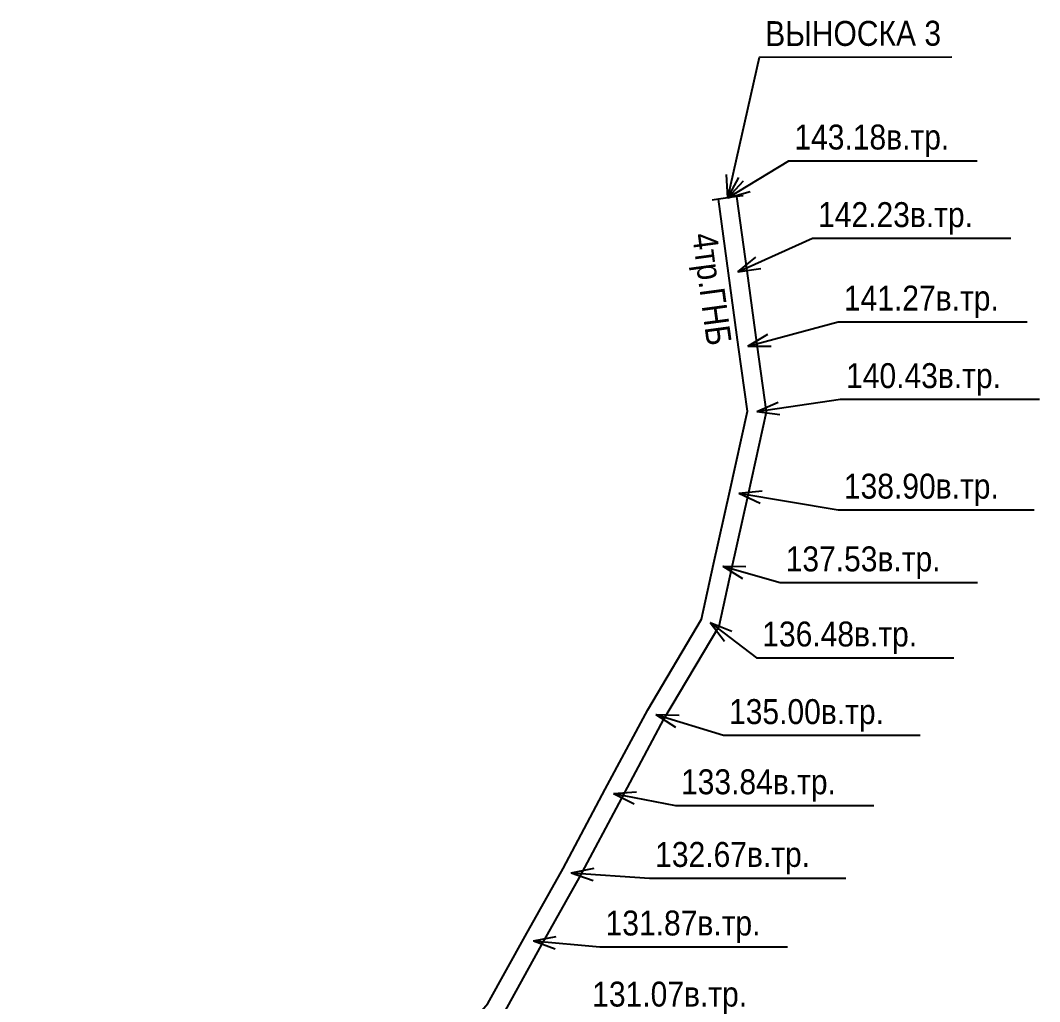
# Model space of a CAD drawing. Header units: metres. Extents: x -3947 to -3704, y 4976 to 6609.
# Drawn here: x -3902 to -3861.13, y 5378.42 to 5417.77 of the extents above; entities that cross this region are included whole.
import ezdxf
from ezdxf.enums import TextEntityAlignment as Align

# ---------------------------------------------------------------- set-up
doc = ezdxf.new("R2010")
doc.units = ezdxf.units.M
doc.header["$MEASUREMENT"] = 0
doc.layers.add('Кабель электрический', color=7, linetype='Continuous', lineweight=25)
doc.styles.add('Style-RUSSIAN_1251', font='RUSSIAN_1251.shx')
doc.styles.add('Style-RUSSIAN_1251 I 0.00000', font='RUSSIAN_1251.shx')

msp = doc.modelspace()

# ---------------------------------------------------------------- linework, layer by layer
at = {"layer": 'Кабель электрический', "linetype": 'Continuous'}
for p, q in [((-3873.641, 5410.653), (-3873.685, 5411.586)), ((-3873.641, 5410.653), (-3873.198, 5411.475)), ((-3873.641, 5410.653), (-3873.002, 5411.335)), ((-3874.012, 5410.602), (-3874.26, 5410.567)), ((-3873.269, 5410.704), (-3874.012, 5410.602)), ((-3873.641, 5410.653), (-3872.742, 5410.908)), ((-3873.022, 5410.738), (-3873.269, 5410.704)), ((-3873.231, 5407.683), (-3872.513, 5408.281)), ((-3873.231, 5407.683), (-3872.308, 5407.826)), ((-3872.831, 5404.713), (-3872.026, 5405.188)), ((-3872.831, 5404.713), (-3871.897, 5404.705)), ((-3872.471, 5402.083), (-3871.617, 5402.461)), ((-3872.471, 5402.083), (-3871.544, 5401.967)), ((-3873.191, 5398.813), (-3872.262, 5398.91)), ((-3873.191, 5398.813), (-3872.345, 5398.417)), ((-3873.841, 5395.883), (-3873.044, 5395.395)), ((-3873.841, 5395.883), (-3872.907, 5395.876)), ((-3874.341, 5393.623), (-3873.774, 5392.88)), ((-3874.341, 5393.623), (-3873.473, 5393.279)), ((-3876.521, 5389.933), (-3875.734, 5389.43)), ((-3876.521, 5389.933), (-3875.587, 5389.908)), ((-3878.221, 5386.763), (-3877.29, 5386.839)), ((-3878.221, 5386.763), (-3877.384, 5386.348)), ((-3879.911, 5383.583), (-3878.996, 5383.773)), ((-3879.911, 5383.583), (-3879.029, 5383.274)), ((-3881.431, 5380.863), (-3880.512, 5381.032)), ((-3881.431, 5380.863), (-3880.557, 5380.534))]:
    msp.add_line(p, q, dxfattribs=at)
at = {"layer": 'Кабель электрический', "linetype": 'Continuous', "flags": 128}
for points in [[(-3873.641, 5410.653), (-3872.359, 5416.29), (-3864.648, 5416.309)], [(-3873.641, 5410.653), (-3871.193, 5412.143), (-3863.633, 5412.143)], [(-3901.997, 5357.556), (-3899.678, 5359.578), (-3897.982, 5361.551), (-3895.69, 5364.094), (-3893.031, 5367.052), (-3891.703, 5368.57), (-3889.734, 5370.83), (-3888.444, 5372.309), (-3885.815, 5375.368), (-3883.25, 5378.349), (-3881.759, 5381.045), (-3880.24, 5383.763), (-3878.552, 5386.94), (-3876.848, 5390.117), (-3874.694, 5393.763), (-3874.207, 5395.964), (-3873.557, 5398.894), (-3872.851, 5402.099), (-3873.202, 5404.663), (-3873.602, 5407.633), (-3874.012, 5410.602)], [(-3901.504, 5356.991), (-3899.144, 5359.048), (-3897.419, 5361.055), (-3895.132, 5363.592), (-3892.47, 5366.554), (-3891.138, 5368.077), (-3889.168, 5370.337), (-3887.877, 5371.818), (-3885.247, 5374.879), (-3882.631, 5377.918), (-3881.103, 5380.681), (-3879.582, 5383.404), (-3877.89, 5386.587), (-3876.194, 5389.749), (-3873.988, 5393.484), (-3873.475, 5395.802), (-3872.825, 5398.732), (-3872.09, 5402.068), (-3872.459, 5404.764), (-3872.859, 5407.734), (-3873.269, 5410.704)], [(-3873.231, 5407.683), (-3870.243, 5409.032), (-3862.293, 5409.032)], [(-3872.831, 5404.713), (-3869.207, 5405.686), (-3861.639, 5405.686)], [(-3872.471, 5402.083), (-3869.12, 5402.575), (-3861.135, 5402.575)], [(-3873.191, 5398.813), (-3869.207, 5398.143), (-3861.349, 5398.143)], [(-3873.841, 5395.883), (-3871.542, 5395.226), (-3863.628, 5395.226)], [(-3874.341, 5393.623), (-3872.48, 5392.213), (-3864.572, 5392.213)], [(-3876.521, 5389.933), (-3873.812, 5389.102), (-3865.919, 5389.102)], [(-3878.221, 5386.763), (-3875.737, 5386.287), (-3867.787, 5386.287)], [(-3879.911, 5383.583), (-3876.773, 5383.374), (-3868.901, 5383.374)], [(-3881.431, 5380.863), (-3878.761, 5380.623), (-3871.236, 5380.623)]]:
    msp.add_lwpolyline(points, dxfattribs=at)

# ---------------------------------------------------------------- texts
at = {"layer": 'Кабель электрический', "linetype": 'Continuous', "style": 'Style-RUSSIAN_1251', "width": 0.9}
msp.add_text('ВЫНОСКА 3', height=1, rotation=0.1343, dxfattribs=at).set_placement((-3872.138, 5417.741), align=Align.TOP_LEFT)
for s, p in [('143.18в.тр.', (-3870.968, 5413.593)), ('142.23в.тр.', (-3870.018, 5410.482)), ('141.27в.тр.', (-3868.982, 5407.136)), ('140.43в.тр.', (-3868.895, 5404.025)), ('138.90в.тр.', (-3868.982, 5399.593)), ('137.53в.тр.', (-3871.317, 5396.676)), ('136.48в.тр.', (-3872.255, 5393.663)), ('135.00в.тр.', (-3873.587, 5390.552)), ('133.84в.тр.', (-3875.512, 5387.737)), ('132.67в.тр.', (-3876.548, 5384.824)), ('131.87в.тр.', (-3878.536, 5382.073)), ('131.07в.тр.', (-3879.072, 5379.223))]:
    msp.add_text(s, height=1, dxfattribs=at).set_placement(p, align=Align.TOP_LEFT)
at = {"layer": 'Кабель электрический', "linetype": 'Continuous', "style": 'Style-RUSSIAN_1251 I 0.00000', "width": 0.9}
msp.add_text('4тр.ГНБ', height=1, rotation=277.67, dxfattribs=at).set_placement((-3875.067, 5409.18))

doc.saveas('drawing.dxf')
